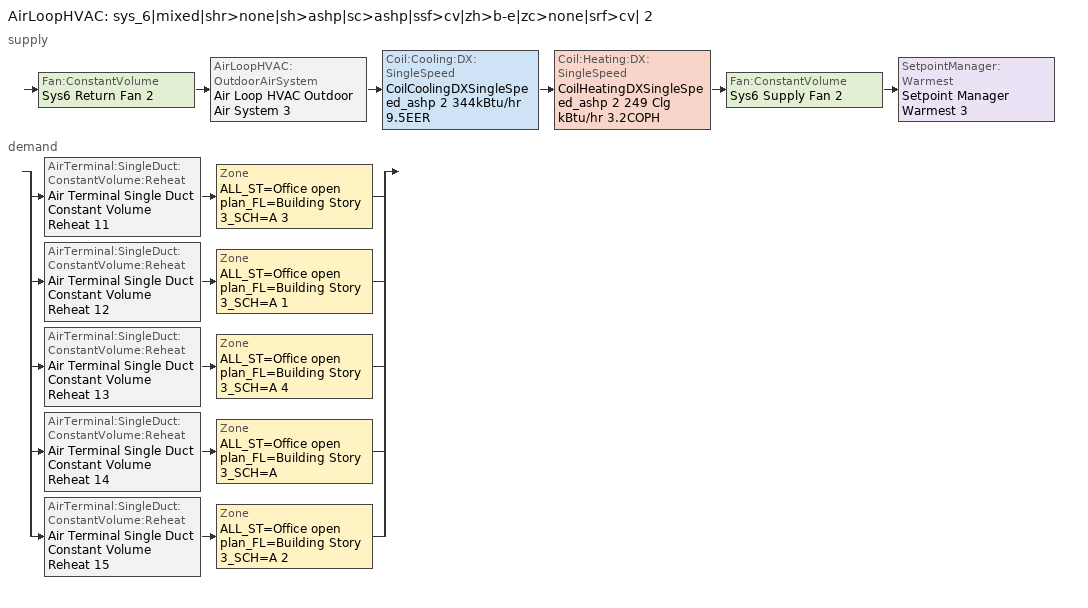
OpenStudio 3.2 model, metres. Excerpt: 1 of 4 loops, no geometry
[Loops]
AirLoopHVAC 'sys_6|mixed|shr>none|sh>ashp|sc>ashp|ssf>cv|zh>b-e|zc>none|srf>cv| 2'
 supply: Fan:ConstantVolume 'Sys6 Return Fan 2' > AirLoopHVAC:OutdoorAirSystem 'Air Loop HVAC Outdoor Air System 3' > Coil:Cooling:DX:SingleSpeed 'CoilCoolingDXSingleSpeed_ashp 2 344kBtu/hr 9.5EER' > Coil:Heating:DX:SingleSpeed 'CoilHeatingDXSingleSpeed_ashp 2 249 Clg kBtu/hr 3.2COPH' > Fan:ConstantVolume 'Sys6 Supply Fan 2' > SetpointManager:Warmest 'Setpoint Manager Warmest 3'
 demand: split
  | AirTerminal:SingleDuct:ConstantVolume:Reheat 'Air Terminal Single Duct Constant Volume Reheat 11' > Zone 'ALL_ST=Office open plan_FL=Building Story 3_SCH=A 3'
  | AirTerminal:SingleDuct:ConstantVolume:Reheat 'Air Terminal Single Duct Constant Volume Reheat 12' > Zone 'ALL_ST=Office open plan_FL=Building Story 3_SCH=A 1'
  | AirTerminal:SingleDuct:ConstantVolume:Reheat 'Air Terminal Single Duct Constant Volume Reheat 13' > Zone 'ALL_ST=Office open plan_FL=Building Story 3_SCH=A 4'
  | AirTerminal:SingleDuct:ConstantVolume:Reheat 'Air Terminal Single Duct Constant Volume Reheat 14' > Zone 'ALL_ST=Office open plan_FL=Building Story 3_SCH=A'
  | AirTerminal:SingleDuct:ConstantVolume:Reheat 'Air Terminal Single Duct Constant Volume Reheat 15' > Zone 'ALL_ST=Office open plan_FL=Building Story 3_SCH=A 2'
[Sizing:Zone] Zone Cooling Design Supply Air Temperature Input Method=TemperatureDifference; Zone Cooling Design Supply Air Temperature {C}=14; Zone Cooling Design Supply Air Temperature Difference {deltaC}=11; Zone Heating Design Supply Air Temperature Input Method=TemperatureDifference; Zone Heating Design Supply Air Temperature {C}=40; Zone Heating Design Supply Air Temperature Difference {deltaC}=21; Zone Cooling Design Supply Air Humidity Ratio {kg-H2O/kg-air}=0.0085; Zone Heating Design Supply Air Humidity Ratio {kg-H2O/kg-air}=0.008; Zone Heating Sizing Factor=1.3; Zone Cooling Sizing Factor=1; Cooling Design Air Flow Method=DesignDay; Heating Design Air Flow Method=DesignDay; Account for Dedicated Outdoor Air System=No; Dedicated Outdoor Air System Control Strategy=NeutralSupplyAir; Dedicated Outdoor Air Low Setpoint Temperature for Design {C}=autosize; Dedicated Outdoor Air High Setpoint Temperature for Design {C}=autosize
ALL_ST=Office open plan_FL=Building Story 3_SCH=A; ALL_ST=Office open plan_FL=Building Story 3_SCH=A 1; ALL_ST=Office open plan_FL=Building Story 3_SCH=A 2; ALL_ST=Office open plan_FL=Building Story 3_SCH=A 3; ALL_ST=Office open plan_FL=Building Story 3_SCH=A 4
[Zone equipment]
ALL_ST=Office open plan_FL=Building Story 3_SCH=A: Zone HVAC Baseboard Convective Electric 14, Air Terminal Single Duct Constant Volume Reheat 14
ALL_ST=Office open plan_FL=Building Story 3_SCH=A 1: Zone HVAC Baseboard Convective Electric 12, Air Terminal Single Duct Constant Volume Reheat 12
ALL_ST=Office open plan_FL=Building Story 3_SCH=A 2: Zone HVAC Baseboard Convective Electric 15, Air Terminal Single Duct Constant Volume Reheat 15
ALL_ST=Office open plan_FL=Building Story 3_SCH=A 3: Zone HVAC Baseboard Convective Electric 11, Air Terminal Single Duct Constant Volume Reheat 11
ALL_ST=Office open plan_FL=Building Story 3_SCH=A 4: Zone HVAC Baseboard Convective Electric 13, Air Terminal Single Duct Constant Volume Reheat 13
[AirLoopHVAC]
sys_6|mixed|shr>none|sh>ashp|sc>ashp|ssf>cv|zh>b-e|zc>none|srf>cv| 2: Availability Schedule=sys_6|mixed|shr>none|sh>ashp|sc>ashp|ssf>cv|zh>b-e|zc>none|srf>cv| 2 Occ Sch; Design Supply Air Flow Rate {m3/s}=autosize; Design Return Air Flow Fraction of Supply Air Flow=1
[Sizing:System]
sys_6|mixed|shr>none|sh>ashp|sc>ashp|ssf>cv|zh>b-e|zc>none|srf>cv| 2: Type of Load to Size On=Sensible; Design Outdoor Air Flow Rate {m3/s}=Autosize; Central Heating Maximum System Air Flow Ratio=0.3; Preheat Design Temperature {C}=7; Preheat Design Humidity Ratio {kg-H2O/kg-Air}=0.008; Precool Design Temperature {C}=12.8; Precool Design Humidity Ratio {kg-H2O/kg-Air}=0.008; Central Cooling Design Supply Air Temperature {C}=13; Central Heating Design Supply Air Temperature {C}=13.1; Sizing Option=NonCoincident; 100% Outdoor Air in Cooling=No; 100% Outdoor Air in Heating=No; Central Cooling Design Supply Air Humidity Ratio {kg-H2O/kg-Air}=0.0085; Central Heating Design Supply Air Humidity Ratio {kg-H2O/kg-Air}=0.008; Cooling Design Air Flow Method=DesignDay; Cooling Design Air Flow Rate {m3/s}=0; Heating Design Air Flow Method=DesignDay; Heating Design Air Flow Rate {m3/s}=0; System Outdoor Air Method=ZoneSum; Zone Maximum Outdoor Air Fraction=1; Cooling Supply Air Flow Rate Per Floor Area {m3/s-m2}=0.00996765; Cooling Fraction of Autosized Cooling Supply Air Flow Rate=1; Cooling Supply Air Flow Rate Per Unit Cooling Capacity {m3/s-W}=3.94755e-05; Heating Supply Air Flow Rate Per Floor Area {m3/s-m2}=0.00996765; Heating Fraction of Autosized Heating Supply Air Flow Rate=1; Heating Fraction of Autosized Cooling Supply Air Flow Rate=1; Heating Supply Air Flow Rate Per Unit Heating Capacity {m3/s-W}=3.15882e-05; Cooling Design Capacity Method=CoolingDesignCapacity; Cooling Design Capacity {W}=autosize; Cooling Design Capacity Per Floor Area {W/m2}=234.7; Fraction of Autosized Cooling Design Capacity=1; Heating Design Capacity Method=HeatingDesignCapacity; Heating Design Capacity {W}=autosize; Heating Design Capacity Per Floor Area {W/m2}=157; Fraction of Autosized Heating Design Capacity=1; Central Cooling Capacity Control Method=OnOff
[Fan:ConstantVolume] Availability Schedule=Always On Discrete; Fan Total Efficiency=0.39975; Pressure Rise {Pa}=640; Maximum Flow Rate {m3/s}=AutoSize; Motor Efficiency=0.615
Sys6 Supply Fan 2; Sys6 Return Fan 2
[Coil:Heating:DX:SingleSpeed]
CoilHeatingDXSingleSpeed_ashp 2 249 Clg kBtu/hr 3.2COPH: Availability Schedule=Always On Discrete; Rated Total Heating Capacity {W}=73038.6; Rated COP {W/W}=3.51643; Rated Air Flow Rate {m3/s}=Autosize; Rated Supply Fan Power Per Volume Flow Rate {W/(m3/s)}=773.3; Total Heating Capacity Function of Temperature Curve=DXHEAT-NECB2011-REF-CAPFT; Total Heating Capacity Function of Flow Fraction Curve=DXHEAT-NECB2011-REF-CAPFFLOW; Energy Input Ratio Function of Temperature Curve=DXHEAT-NECB2011-REF-EIRFT; Energy Input Ratio Function of Flow Fraction Curve=DXHEAT-NECB2011-REF-EIRFFLOW; Part Load Fraction Correlation Curve=DXHEAT-NECB2011-REF-PLFFPLR; Minimum Outdoor Dry-Bulb Temperature for Compressor Operation {C}=-10; Defrost Strategy=Resistive; Defrost Control=Timed; Defrost Time Period Fraction=0.166667; Resistive Defrost Heater Capacity {W}=2000
[Coil:Cooling:DX:SingleSpeed]
CoilCoolingDXSingleSpeed_ashp 2 344kBtu/hr 9.5EER: Availability Schedule=Always On Discrete; Rated Total Cooling Capacity {W}=autosize; Rated Sensible Heat Ratio=autosize; Rated COP {W/W}=3.2994; Rated Air Flow Rate {m3/s}=autosize; Rated Evaporator Fan Power Per Volume Flow Rate {W/(m3/s)}=773.3; Total Cooling Capacity Function of Temperature Curve=DXCOOL-NECB2011-REF-CAPFT; Total Cooling Capacity Function of Flow Fraction Curve=DXCOOL-NECB2011-REF-CAPFFLOW; Energy Input Ratio Function of Temperature Curve=DXCOOL-NECB2011-REF-COOLEIRFT; Energy Input Ratio Function of Flow Fraction Curve=DXCOOL-NECB2011-REF-COOLEIRFFLOW; Part Load Fraction Correlation Curve=DXCOOL-NECB2011-REF-COOLPLFFPLR; Minimum Outdoor Dry-Bulb Temperature for Compressor Operation {C}=-25; Condenser Type=AirCooled; Evaporative Condenser Effectiveness=0; Evaporative Condenser Air Flow Rate {m3/s}=Autosize; Evaporative Condenser Pump Rated Power Consumption {W}=Autosize; Crankcase Heater Capacity {W}=0; Maximum Outdoor Dry-Bulb Temperature for Crankcase Heater Operation {C}=0; Basin Heater Capacity {W/K}=0; Basin Heater Setpoint Temperature {C}=10
[Controller:OutdoorAir]
Controller Outdoor Air 3: Minimum Outdoor Air Flow Rate {m3/s}=autosize; Maximum Outdoor Air Flow Rate {m3/s}=Autosize; Economizer Control Type=DifferentialEnthalpy; Economizer Control Action Type=ModulateFlow; Lockout Type=NoLockout; Minimum Limit Type=FixedMinimum; Minimum Outdoor Air Schedule=sys_6|mixed|shr>none|sh>ashp|sc>ashp|ssf>cv|zh>b-e|zc>none|srf>cv| 2 Occ Sch; Controller Mechanical Ventilation=Controller Mechanical Ventilation 3; High Humidity Control=No; Heat Recovery Bypass Control Type=BypassWhenWithinEconomizerLimits
[Controller:MechanicalVentilation]
Controller Mechanical Ventilation 3: Availability Schedule=Always On Discrete; System Outdoor Air Method=ZoneSum
[AirLoopHVAC:OutdoorAirSystem]
Air Loop HVAC Outdoor Air System 3: Controller=Controller Outdoor Air 3
[SetpointManager:Warmest]
Setpoint Manager Warmest 3: Control Variable=Temperature; Minimum Setpoint Temperature {C}=13; Maximum Setpoint Temperature {C}=24; Strategy=MaximumTemperature
[ZoneHVAC:Baseboard:Convective:Electric] Availability Schedule=Always On Discrete; Nominal Capacity {W}=autosize; Efficiency=1
Zone HVAC Baseboard Convective Electric 11; Zone HVAC Baseboard Convective Electric 12; Zone HVAC Baseboard Convective Electric 13; Zone HVAC Baseboard Convective Electric 14; Zone HVAC Baseboard Convective Electric 15
[Coil:Heating:Electric] Availability Schedule=Always On Discrete
Coil Heating Electric 11; Coil Heating Electric 12; Coil Heating Electric 13; Coil Heating Electric 14; Coil Heating Electric 15
[AirTerminal:SingleDuct:ConstantVolume:Reheat] Availability Schedule=Always On Discrete; Maximum Air Flow Rate {m3/s}=autosize; Maximum Hot Water or Steam Flow Rate {m3/s}=autosize; Minimum Hot Water or Steam Flow Rate {m3/s}=0; Convergence Tolerance=0.001; Maximum Reheat Air Temperature {C}=35
Name | Reheat Coil
Air Terminal Single Duct Constant Volume Reheat 11 | Coil Heating Electric 11
Air Terminal Single Duct Constant Volume Reheat 12 | Coil Heating Electric 12
Air Terminal Single Duct Constant Volume Reheat 13 | Coil Heating Electric 13
Air Terminal Single Duct Constant Volume Reheat 14 | Coil Heating Electric 14
Air Terminal Single Duct Constant Volume Reheat 15 | Coil Heating Electric 15
[Schedule:Ruleset]
sys_6|mixed|shr>none|sh>ashp|sc>ashp|ssf>cv|zh>b-e|zc>none|srf>cv| 2 Occ Sch: Default Day Schedule=sys_6|mixed|shr>none|sh>ashp|sc>ashp|ssf>cv|zh>b-e|zc>none|srf>cv| 2 Occ Sch Default; Summer Design Day Schedule=sys_6|mixed|shr>none|sh>ashp|sc>ashp|ssf>cv|zh>b-e|zc>none|srf>cv| 2 Occ Sch Summer Design Day; Winter Design Day Schedule=sys_6|mixed|shr>none|sh>ashp|sc>ashp|ssf>cv|zh>b-e|zc>none|srf>cv| 2 Occ Sch Winter Design Day
[Schedule:Day]
sys_6|mixed|shr>none|sh>ashp|sc>ashp|ssf>cv|zh>b-e|zc>none|srf>cv| 2 Occ Sch Default: 8, 0, 0, 19, 0, 1, 24, 0, 0
sys_6|mixed|shr>none|sh>ashp|sc>ashp|ssf>cv|zh>b-e|zc>none|srf>cv| 2 Occ Sch Winter Design Day; sys_6|mixed|shr>none|sh>ashp|sc>ashp|ssf>cv|zh>b-e|zc>none|srf>cv| 2 Occ Sch Summer Design Day: 24, 0, 1
sys_6|mixed|shr>none|sh>ashp|sc>ashp|ssf>cv|zh>b-e|zc>none|srf>cv| 2 Occ Sch Sunday: 24, 0, 0
[Schedule:Rule]
sys_6|mixed|shr>none|sh>ashp|sc>ashp|ssf>cv|zh>b-e|zc>none|srf>cv| 2 Occ Sch Sunday Rule: Schedule Ruleset=sys_6|mixed|shr>none|sh>ashp|sc>ashp|ssf>cv|zh>b-e|zc>none|srf>cv| 2 Occ Sch; Rule Order=0; Day Schedule=sys_6|mixed|shr>none|sh>ashp|sc>ashp|ssf>cv|zh>b-e|zc>none|srf>cv| 2 Occ Sch Sunday; Apply Sunday=Yes; Apply Saturday=Yes; Date Specification Type=DateRange; Start Month=1; Start Day=1; End Month=12; End Day=31
[Schedule:Constant]
Always On Discrete: Value=1
[Curve:Cubic]
Name | Coefficient1 Constant | Coefficient2 x | Coefficient3 x**2 | Coefficient4 x**3 | Minimum Value of x | Maximum Value of x
DXHEAT-NECB2011-REF-CAPFT | 0.729009 | 0.0319275 | 0.000136404 | -8.748e-06 | -20 | 20
DXHEAT-NECB2011-REF-CAPFFLOW | 0.84 | 0.16 | 0 | 0 | 0.5 | 1.5
DXHEAT-NECB2011-REF-EIRFT | 1.2183 | -0.03612 | 0.00142 | -2.68e-05 | -20 | 20
DXHEAT-NECB2011-REF-PLFFPLR | 0.3696 | 2.3362 | -2.9577 | 1.2596 | 0.7 | 1
DXCOOL-NECB2011-REF-COOLPLFFPLR | 0.0277 | 4.9151 | -8.184 | 4.2702 | 0.7 | 1
[Curve:Quadratic]
Name | Coefficient1 Constant | Coefficient2 x | Coefficient3 x**2 | Minimum Value of x | Maximum Value of x
DXHEAT-NECB2011-REF-EIRFFLOW | 1.3824 | -0.4336 | 0.0512 | 0 | 1
DXCOOL-NECB2011-REF-CAPFFLOW | 0.8 | 0.2 | 0 | 0.5 | 1.5
DXCOOL-NECB2011-REF-COOLEIRFFLOW | 1.1552 | -0.1808 | 0.0256 | 0.5 | 1.5
[Curve:Biquadratic] Minimum Value of x=13; Maximum Value of x=24; Minimum Value of y=24; Maximum Value of y=46
Name | Coefficient1 Constant | Coefficient2 x | Coefficient3 x**2 | Coefficient4 y | Coefficient5 y**2 | Coefficient6 x*y
DXCOOL-NECB2011-REF-CAPFT | 0.867905 | 0.0142459 | 0.00055436 | -0.0075575 | 3.3e-05 | -0.0001918
DXCOOL-NECB2011-REF-COOLEIRFT | 0.114171 | 0.0281822 | -0.0004199 | 0.0214108 | 0.000161028 | -0.000679104
